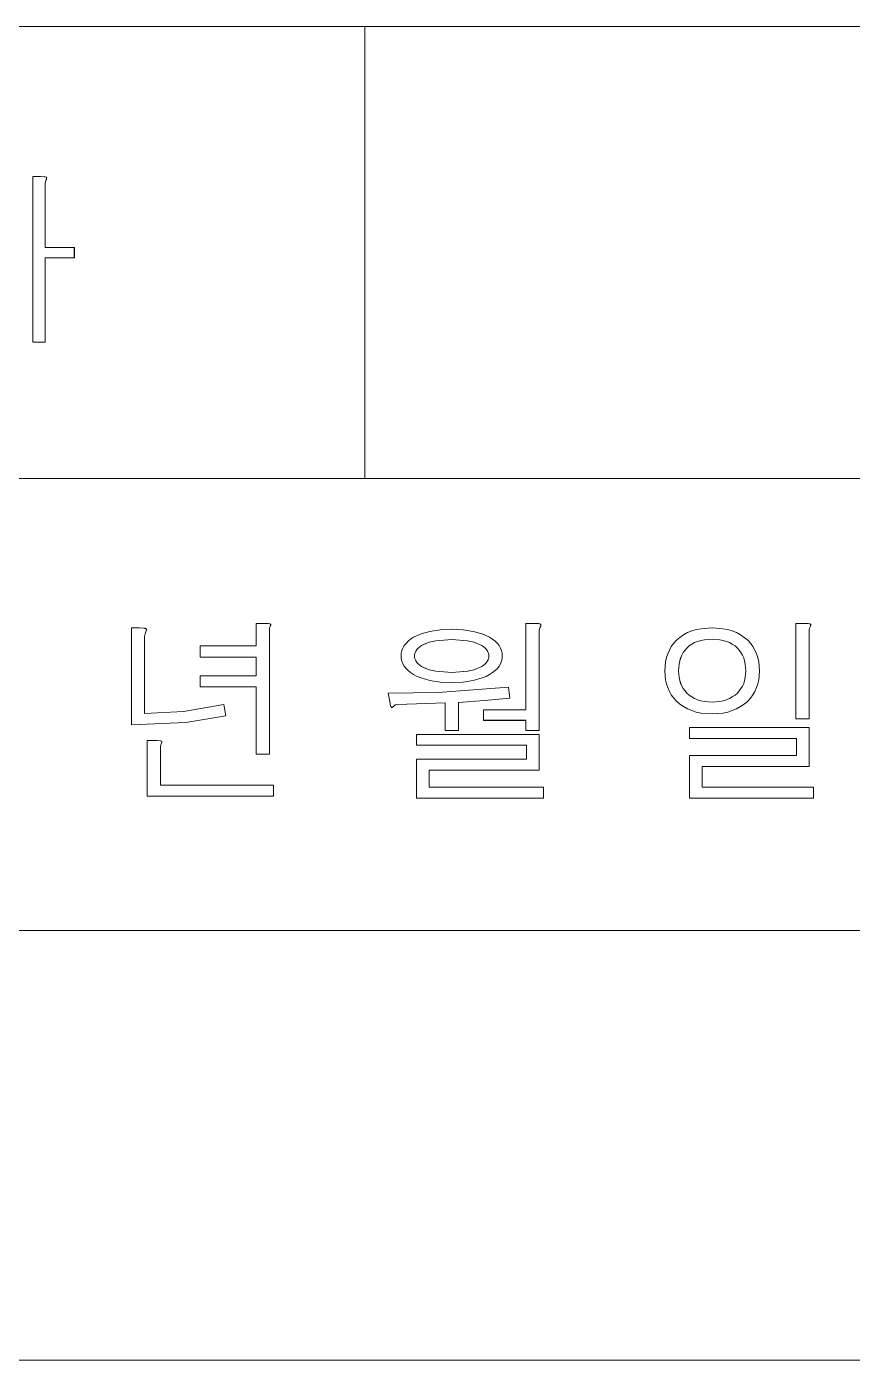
# Model space of a CAD drawing. Header units: inches. Extents: x -832 to -622, y 154 to 451.
# Drawn here: x -745.86 to -730.67, y 397.61 to 422.14 of the extents above; entities that cross this region are included whole.
import ezdxf

# ---------------------------------------------------------------- set-up
doc = ezdxf.new("R2010")
doc.units = ezdxf.units.IN
doc.header["$LTSCALE"] = 0.03937
doc.header["$MEASUREMENT"] = 0
doc.layers.add('______ 1', color=7, linetype='Continuous')

# ---------------------------------------------------------------- blocks, each defined once
blk = doc.blocks.new('BLOCK 162')
at = {"layer": '______ 1', "color": 18, "lineweight": 9}
blk.add_lwpolyline([(92.489, -36.931), (92.489, -28.618)], dxfattribs=at)
blk = doc.blocks.new('BLOCK 147')
at = {"layer": '______ 1', "color": 18, "lineweight": 9}
blk.add_open_spline([(88.754, -41.762), (88.754, -41.776), (88.751, -41.788), (88.751, -41.788), (88.742, -41.803), (88.733, -41.829), (88.733, -41.829), (88.733, -41.829), (88.728, -41.858), (88.728, -41.858), (88.728, -41.858), (88.728, -42.572), (88.728, -42.572), (88.728, -42.572), (90.804, -42.572), (90.804, -42.572), (90.804, -42.572), (90.804, -42.773), (90.804, -42.773), (90.804, -42.773), (88.486, -42.773), (88.486, -42.773), (88.486, -42.773), (88.486, -41.747), (88.486, -41.747), (88.486, -41.747), (88.666, -41.747), (88.666, -41.747), (88.666, -41.747), (88.725, -41.753), (88.725, -41.753), (88.733, -41.753), (88.742, -41.756), (88.742, -41.756)], degree=3, knots=[0, 0, 0, 0, 1, 1, 1, 2, 2, 2, 3, 3, 3, 4, 4, 4, 5, 5, 5, 6, 6, 6, 7, 7, 7, 8, 8, 8, 9, 9, 9, 10, 10, 10, 11, 11, 11, 11], dxfattribs=at)
blk = doc.blocks.new('BLOCK 148')
at = {"layer": '______ 1', "color": 18, "lineweight": 9}
blk.add_lwpolyline([(95.693, -41.636), (95.693, -42.295), (93.67, -42.295), (93.67, -42.61), (95.769, -42.61), (95.769, -42.811), (93.439, -42.811), (93.439, -42.094), (95.46, -42.094), (95.46, -41.837), (93.439, -41.837), (93.439, -41.636), (95.693, -41.636)], dxfattribs=at)
blk = doc.blocks.new('BLOCK 149')
at = {"layer": '______ 1', "color": 18, "lineweight": 9}
blk.add_lwpolyline([(100.658, -41.508), (100.658, -42.228), (98.687, -42.228), (98.687, -42.61), (100.735, -42.61), (100.735, -42.811), (98.457, -42.811), (98.457, -42.027), (100.425, -42.027), (100.425, -41.709), (98.457, -41.709), (98.457, -41.508), (100.658, -41.508)], dxfattribs=at)
blk = doc.blocks.new('BLOCK 150')
at = {"layer": '______ 1', "color": 18, "lineweight": 9}
blk.add_open_spline([(86.631, -31.391), (86.634, -31.406), (86.634, -31.408), (86.634, -31.408), (86.631, -31.423), (86.623, -31.441), (86.623, -31.441), (86.623, -31.441), (86.611, -31.47), (86.611, -31.47), (86.611, -31.47), (86.605, -31.505), (86.605, -31.505), (86.605, -31.505), (86.605, -32.68), (86.605, -32.68), (86.605, -32.68), (87.144, -32.68), (87.144, -32.68), (87.144, -32.68), (87.144, -32.872), (87.144, -32.872), (87.144, -32.872), (86.605, -32.872), (86.605, -32.872), (86.605, -32.872), (86.605, -34.42), (86.605, -34.42), (86.605, -34.42), (86.378, -34.42), (86.378, -34.42), (86.378, -34.42), (86.378, -31.376), (86.378, -31.376), (86.378, -31.376), (86.52, -31.376), (86.52, -31.376), (86.52, -31.376), (86.594, -31.379), (86.594, -31.379), (86.605, -31.382), (86.617, -31.385), (86.617, -31.385)], degree=3, knots=[0, 0, 0, 0, 1, 1, 1, 2, 2, 2, 3, 3, 3, 4, 4, 4, 5, 5, 5, 6, 6, 6, 7, 7, 7, 8, 8, 8, 9, 9, 9, 10, 10, 10, 11, 11, 11, 12, 12, 12, 13, 13, 13, 14, 14, 14, 14], dxfattribs=at)
blk = doc.blocks.new('BLOCK 151')
at = {"layer": '______ 1', "color": 18, "lineweight": 9}
blk.add_open_spline([(88.462, -39.694), (88.468, -39.706), (88.468, -39.712), (88.468, -39.712), (88.468, -39.721), (88.465, -39.729), (88.465, -39.729), (88.465, -39.729), (88.46, -39.747), (88.46, -39.747), (88.46, -39.747), (88.445, -39.788), (88.445, -39.788), (88.445, -39.788), (88.436, -39.835), (88.436, -39.835), (88.436, -39.835), (88.436, -41.255), (88.436, -41.255), (88.436, -41.255), (89.151, -41.217), (89.151, -41.217), (89.151, -41.217), (89.893, -41.086), (89.893, -41.086), (89.893, -41.086), (89.929, -41.298), (89.929, -41.298), (89.929, -41.298), (89.197, -41.415), (89.197, -41.415), (89.197, -41.415), (88.192, -41.458), (88.192, -41.458), (88.192, -41.458), (88.192, -39.674), (88.192, -39.674), (88.192, -39.674), (88.349, -39.674), (88.349, -39.674), (88.349, -39.674), (88.424, -39.68), (88.424, -39.68), (88.439, -39.683), (88.447, -39.686), (88.447, -39.686)], degree=3, knots=[0, 0, 0, 0, 1, 1, 1, 2, 2, 2, 3, 3, 3, 4, 4, 4, 5, 5, 5, 6, 6, 6, 7, 7, 7, 8, 8, 8, 9, 9, 9, 10, 10, 10, 11, 11, 11, 12, 12, 12, 13, 13, 13, 14, 14, 14, 15, 15, 15, 15], dxfattribs=at)
blk = doc.blocks.new('BLOCK 152')
at = {"layer": '______ 1', "color": 18, "lineweight": 9}
blk.add_open_spline([(90.486, -40.009), (90.486, -40.009), (90.486, -39.598), (90.486, -39.598), (90.486, -39.598), (90.681, -39.598), (90.681, -39.598), (90.681, -39.598), (90.71, -39.598), (90.71, -39.598), (90.71, -39.598), (90.733, -39.601), (90.733, -39.601), (90.739, -39.604), (90.748, -39.607), (90.748, -39.607), (90.76, -39.619), (90.76, -39.622), (90.76, -39.622), (90.757, -39.625), (90.754, -39.636), (90.754, -39.636), (90.746, -39.651), (90.733, -39.677), (90.733, -39.677), (90.733, -39.677), (90.731, -39.706), (90.731, -39.706), (90.731, -39.706), (90.731, -41.998), (90.731, -41.998), (90.731, -41.998), (90.486, -41.998), (90.486, -41.998), (90.486, -41.998), (90.486, -40.762), (90.486, -40.762), (90.486, -40.762), (89.457, -40.762), (89.457, -40.762), (89.457, -40.762), (89.457, -40.558), (89.457, -40.558), (89.457, -40.558), (90.486, -40.558), (90.486, -40.558), (90.486, -40.558), (90.486, -40.214), (90.486, -40.214), (90.486, -40.214), (89.457, -40.214), (89.457, -40.214), (89.457, -40.214), (89.457, -40.009), (89.457, -40.009), (89.457, -40.009), (90.486, -40.009), (90.486, -40.009)], degree=3, knots=[0, 0, 0, 0, 1, 1, 1, 2, 2, 2, 3, 3, 3, 4, 4, 4, 5, 5, 5, 6, 6, 6, 7, 7, 7, 8, 8, 8, 9, 9, 9, 10, 10, 10, 11, 11, 11, 12, 12, 12, 13, 13, 13, 14, 14, 14, 15, 15, 15, 16, 16, 16, 17, 17, 17, 18, 18, 18, 19, 19, 19, 19], dxfattribs=at)
blk = doc.blocks.new('BLOCK 153')
at = {"layer": '______ 1', "color": 18, "lineweight": 9}
blk.add_open_spline([(95.154, -40.969), (95.154, -40.969), (94.678, -41.013), (94.678, -41.013), (94.678, -41.013), (94.206, -41.047), (94.206, -41.047), (94.206, -41.047), (94.206, -41.564), (94.206, -41.564), (94.206, -41.564), (93.964, -41.564), (93.964, -41.564), (93.964, -41.564), (93.964, -41.056), (93.964, -41.056), (93.964, -41.056), (93.078, -41.086), (93.078, -41.086), (93.078, -41.086), (93.045, -41.094), (93.045, -41.094), (93.045, -41.094), (93.019, -41.117), (93.019, -41.117), (93.008, -41.129), (92.996, -41.138), (92.996, -41.138), (92.982, -41.144), (92.978, -41.144), (92.978, -41.144), (92.97, -41.135), (92.967, -41.126), (92.967, -41.126), (92.963, -41.117), (92.955, -41.094), (92.955, -41.094), (92.955, -41.094), (92.95, -41.059), (92.95, -41.059), (92.95, -41.059), (92.918, -40.881), (92.918, -40.881), (92.918, -40.881), (93.836, -40.867), (93.836, -40.867), (93.836, -40.867), (95.127, -40.77), (95.127, -40.77), (95.127, -40.77), (95.154, -40.969), (95.154, -40.969)], degree=3, knots=[0, 0, 0, 0, 1, 1, 1, 2, 2, 2, 3, 3, 3, 4, 4, 4, 5, 5, 5, 6, 6, 6, 7, 7, 7, 8, 8, 8, 9, 9, 9, 10, 10, 10, 11, 11, 11, 12, 12, 12, 13, 13, 13, 14, 14, 14, 15, 15, 15, 16, 16, 16, 17, 17, 17, 17], dxfattribs=at)
blk = doc.blocks.new('BLOCK 154')
at = {"layer": '______ 1', "color": 18, "lineweight": 9}
blk.add_lwpolyline([(94.78, -39.849), (94.836, -39.884), (94.882, -39.922), (94.923, -39.963), (94.955, -40.004), (94.982, -40.048), (94.999, -40.094), (95.011, -40.144), (95.014, -40.196), (95.011, -40.246), (94.999, -40.292), (94.982, -40.339), (94.955, -40.383), (94.923, -40.424), (94.882, -40.461), (94.836, -40.499), (94.78, -40.534), (94.716, -40.569), (94.643, -40.598), (94.48, -40.645), (94.294, -40.674), (94.084, -40.683), (93.874, -40.674), (93.684, -40.645), (93.521, -40.598), (93.448, -40.569), (93.381, -40.534), (93.329, -40.499), (93.282, -40.461), (93.244, -40.424), (93.212, -40.383), (93.186, -40.339), (93.168, -40.292), (93.157, -40.246), (93.153, -40.196), (93.157, -40.144), (93.168, -40.094), (93.186, -40.048), (93.212, -40.004), (93.244, -39.963), (93.282, -39.922), (93.329, -39.884), (93.381, -39.849), (93.521, -39.785), (93.684, -39.741), (93.874, -39.715), (94.084, -39.703), (94.294, -39.715), (94.48, -39.741), (94.643, -39.785), (94.78, -39.849)], dxfattribs=at)
blk = doc.blocks.new('BLOCK 155')
at = {"layer": '______ 1', "color": 18, "lineweight": 9}
blk.add_open_spline([(93.57, -39.98), (93.57, -39.98), (93.53, -40.001), (93.53, -40.001), (93.53, -40.001), (93.495, -40.024), (93.495, -40.024), (93.495, -40.024), (93.466, -40.048), (93.466, -40.048), (93.466, -40.048), (93.443, -40.074), (93.443, -40.074), (93.443, -40.074), (93.421, -40.103), (93.421, -40.103), (93.421, -40.103), (93.41, -40.132), (93.41, -40.132), (93.41, -40.132), (93.401, -40.164), (93.401, -40.164), (93.401, -40.164), (93.398, -40.196), (93.398, -40.196), (93.398, -40.196), (93.401, -40.228), (93.401, -40.228), (93.401, -40.228), (93.404, -40.243), (93.404, -40.243), (93.404, -40.243), (93.41, -40.257), (93.41, -40.257), (93.41, -40.257), (93.421, -40.286), (93.421, -40.286), (93.421, -40.286), (93.443, -40.316), (93.443, -40.316), (93.443, -40.316), (93.466, -40.339), (93.466, -40.339), (93.466, -40.339), (93.495, -40.365), (93.495, -40.365), (93.495, -40.365), (93.53, -40.385), (93.53, -40.385), (93.53, -40.385), (93.57, -40.409), (93.57, -40.409), (93.57, -40.409), (93.67, -40.447), (93.67, -40.447), (93.67, -40.447), (93.789, -40.473), (93.789, -40.473), (93.789, -40.473), (94.084, -40.496), (94.084, -40.496), (94.084, -40.496), (94.375, -40.473), (94.375, -40.473), (94.375, -40.473), (94.494, -40.447), (94.494, -40.447), (94.494, -40.447), (94.594, -40.409), (94.594, -40.409), (94.594, -40.409), (94.635, -40.385), (94.635, -40.385), (94.635, -40.385), (94.67, -40.365), (94.67, -40.365), (94.67, -40.365), (94.702, -40.339), (94.702, -40.339), (94.702, -40.339), (94.725, -40.316), (94.725, -40.316), (94.725, -40.316), (94.745, -40.286), (94.745, -40.286), (94.751, -40.272), (94.757, -40.257), (94.757, -40.257), (94.757, -40.257), (94.763, -40.243), (94.763, -40.243), (94.763, -40.243), (94.766, -40.228), (94.766, -40.228), (94.766, -40.228), (94.769, -40.196), (94.769, -40.196), (94.769, -40.196), (94.766, -40.164), (94.766, -40.164), (94.766, -40.164), (94.763, -40.147), (94.763, -40.147), (94.763, -40.147), (94.757, -40.132), (94.757, -40.132), (94.757, -40.132), (94.745, -40.103), (94.745, -40.103), (94.745, -40.103), (94.725, -40.074), (94.725, -40.074), (94.725, -40.074), (94.702, -40.048), (94.702, -40.048), (94.702, -40.048), (94.67, -40.024), (94.67, -40.024), (94.67, -40.024), (94.635, -40.001), (94.635, -40.001), (94.635, -40.001), (94.594, -39.98), (94.594, -39.98), (94.594, -39.98), (94.494, -39.942), (94.494, -39.942), (94.494, -39.942), (94.375, -39.913), (94.375, -39.913), (94.375, -39.913), (94.084, -39.893), (94.084, -39.893), (94.084, -39.893), (93.789, -39.913), (93.789, -39.913), (93.789, -39.913), (93.67, -39.942), (93.67, -39.942), (93.67, -39.942), (93.57, -39.98), (93.57, -39.98)], degree=3, knots=[0, 0, 0, 0, 1, 1, 1, 2, 2, 2, 3, 3, 3, 4, 4, 4, 5, 5, 5, 6, 6, 6, 7, 7, 7, 8, 8, 8, 9, 9, 9, 10, 10, 10, 11, 11, 11, 12, 12, 12, 13, 13, 13, 14, 14, 14, 15, 15, 15, 16, 16, 16, 17, 17, 17, 18, 18, 18, 19, 19, 19, 20, 20, 20, 21, 21, 21, 22, 22, 22, 23, 23, 23, 24, 24, 24, 25, 25, 25, 26, 26, 26, 27, 27, 27, 28, 28, 28, 29, 29, 29, 30, 30, 30, 31, 31, 31, 32, 32, 32, 33, 33, 33, 34, 34, 34, 35, 35, 35, 36, 36, 36, 37, 37, 37, 38, 38, 38, 39, 39, 39, 40, 40, 40, 41, 41, 41, 42, 42, 42, 43, 43, 43, 44, 44, 44, 45, 45, 45, 46, 46, 46, 47, 47, 47, 47], dxfattribs=at)
blk = doc.blocks.new('BLOCK 156')
at = {"layer": '______ 1', "color": 18, "lineweight": 9}
blk.add_open_spline([(95.448, -41.187), (95.448, -41.187), (95.448, -39.598), (95.448, -39.598), (95.448, -39.598), (95.649, -39.598), (95.649, -39.598), (95.649, -39.598), (95.679, -39.598), (95.679, -39.598), (95.679, -39.598), (95.702, -39.601), (95.702, -39.601), (95.716, -39.607), (95.716, -39.61), (95.716, -39.61), (95.725, -39.622), (95.725, -39.627), (95.725, -39.627), (95.722, -39.633), (95.72, -39.645), (95.72, -39.645), (95.72, -39.645), (95.711, -39.663), (95.711, -39.663), (95.711, -39.663), (95.696, -39.692), (95.696, -39.692), (95.696, -39.692), (95.693, -39.724), (95.693, -39.724), (95.693, -39.724), (95.693, -41.564), (95.693, -41.564), (95.693, -41.564), (95.448, -41.564), (95.448, -41.564), (95.448, -41.564), (95.448, -41.377), (95.448, -41.377), (95.448, -41.377), (94.666, -41.377), (94.666, -41.377), (94.666, -41.377), (94.666, -41.187), (94.666, -41.187), (94.666, -41.187), (95.448, -41.187), (95.448, -41.187)], degree=3, knots=[0, 0, 0, 0, 1, 1, 1, 2, 2, 2, 3, 3, 3, 4, 4, 4, 5, 5, 5, 6, 6, 6, 7, 7, 7, 8, 8, 8, 9, 9, 9, 10, 10, 10, 11, 11, 11, 12, 12, 12, 13, 13, 13, 14, 14, 14, 15, 15, 15, 16, 16, 16, 16], dxfattribs=at)
blk = doc.blocks.new('BLOCK 157')
at = {"layer": '______ 1', "color": 18, "lineweight": 9}
blk.add_lwpolyline([(99.527, -39.904), (99.577, -39.96), (99.62, -40.021), (99.658, -40.085), (99.69, -40.152), (99.713, -40.225), (99.731, -40.301), (99.746, -40.467), (99.731, -40.63), (99.713, -40.706), (99.69, -40.776), (99.658, -40.846), (99.62, -40.91), (99.577, -40.969), (99.527, -41.024), (99.463, -41.079), (99.396, -41.126), (99.323, -41.167), (99.244, -41.199), (99.16, -41.225), (99.07, -41.243), (98.871, -41.257), (98.673, -41.243), (98.582, -41.225), (98.498, -41.199), (98.419, -41.167), (98.346, -41.126), (98.279, -41.079), (98.218, -41.024), (98.166, -40.969), (98.122, -40.91), (98.087, -40.846), (98.058, -40.776), (98.034, -40.706), (98.017, -40.63), (98.002, -40.467), (98.017, -40.301), (98.034, -40.225), (98.058, -40.152), (98.087, -40.085), (98.122, -40.021), (98.166, -39.96), (98.218, -39.904), (98.279, -39.852), (98.346, -39.805), (98.419, -39.764), (98.498, -39.733), (98.582, -39.709), (98.673, -39.692), (98.871, -39.677), (99.07, -39.692), (99.16, -39.709), (99.244, -39.733), (99.323, -39.764), (99.396, -39.805), (99.463, -39.852), (99.527, -39.904)], dxfattribs=at)
blk = doc.blocks.new('BLOCK 158')
at = {"layer": '______ 1', "color": 18, "lineweight": 9}
blk.add_lwpolyline([(98.41, -40.048), (98.375, -40.088), (98.343, -40.132), (98.317, -40.181), (98.296, -40.231), (98.279, -40.283), (98.268, -40.342), (98.256, -40.467), (98.268, -40.59), (98.279, -40.645), (98.296, -40.698), (98.317, -40.747), (98.343, -40.794), (98.375, -40.837), (98.41, -40.878), (98.454, -40.916), (98.501, -40.948), (98.55, -40.978), (98.606, -41.001), (98.667, -41.018), (98.731, -41.03), (98.871, -41.041), (99.014, -41.03), (99.078, -41.018), (99.137, -41.001), (99.195, -40.978), (99.244, -40.948), (99.294, -40.916), (99.337, -40.878), (99.372, -40.837), (99.404, -40.794), (99.434, -40.747), (99.454, -40.698), (99.471, -40.645), (99.483, -40.587), (99.493, -40.467), (99.483, -40.342), (99.471, -40.283), (99.454, -40.231), (99.434, -40.181), (99.404, -40.132), (99.372, -40.088), (99.337, -40.048), (99.294, -40.009), (99.244, -39.978), (99.195, -39.948), (99.137, -39.925), (99.078, -39.907), (99.014, -39.896), (98.871, -39.884), (98.731, -39.896), (98.667, -39.907), (98.606, -39.925), (98.55, -39.948), (98.501, -39.978), (98.454, -40.009), (98.41, -40.048)], dxfattribs=at)
blk = doc.blocks.new('BLOCK 160')
at = {"layer": '______ 1', "color": 18, "lineweight": 9}
blk.add_open_spline([(100.609, -39.598), (100.609, -39.598), (100.641, -39.598), (100.641, -39.598), (100.641, -39.598), (100.664, -39.601), (100.664, -39.601), (100.673, -39.604), (100.679, -39.607), (100.679, -39.607), (100.691, -39.619), (100.691, -39.625), (100.691, -39.625), (100.691, -39.63), (100.684, -39.642), (100.684, -39.642), (100.684, -39.642), (100.679, -39.66), (100.679, -39.66), (100.679, -39.66), (100.664, -39.68), (100.664, -39.68), (100.664, -39.68), (100.658, -39.709), (100.658, -39.709), (100.658, -39.709), (100.658, -41.348), (100.658, -41.348), (100.658, -41.348), (100.413, -41.348), (100.413, -41.348), (100.413, -41.348), (100.413, -39.598), (100.413, -39.598), (100.413, -39.598), (100.609, -39.598), (100.609, -39.598)], degree=3, knots=[0, 0, 0, 0, 1, 1, 1, 2, 2, 2, 3, 3, 3, 4, 4, 4, 5, 5, 5, 6, 6, 6, 7, 7, 7, 8, 8, 8, 9, 9, 9, 10, 10, 10, 11, 11, 11, 12, 12, 12, 12], dxfattribs=at)
blk = doc.blocks.new('BLOCK 2')
at = {"layer": '______ 1', "lineweight": 0}
for points in [[(88.462, -39.694), (88.465, -39.694), (88.465, -39.697), (88.468, -39.697), (88.468, -39.701), (88.468, -39.703), (88.468, -39.706), (88.468, -39.712), (88.468, -39.721), (88.465, -39.729), (88.46, -39.747), (88.445, -39.788), (88.436, -39.835), (88.436, -41.255), (89.151, -41.217), (89.893, -41.086), (89.929, -41.298), (89.197, -41.415), (88.192, -41.458), (88.192, -39.674), (88.349, -39.674), (88.424, -39.68), (88.439, -39.683), (88.447, -39.686), (88.457, -39.689), (88.46, -39.692), (88.462, -39.694)], [(90.486, -40.009), (90.486, -39.598), (90.681, -39.598), (90.71, -39.598), (90.733, -39.601), (90.739, -39.604), (90.748, -39.607), (90.751, -39.607), (90.754, -39.61), (90.757, -39.613), (90.757, -39.616), (90.76, -39.616), (90.76, -39.619), (90.76, -39.622), (90.757, -39.625), (90.754, -39.636), (90.746, -39.651), (90.733, -39.677), (90.731, -39.706), (90.731, -41.998), (90.486, -41.998), (90.486, -40.762), (89.457, -40.762), (89.457, -40.558), (90.486, -40.558), (90.486, -40.214), (89.457, -40.214), (89.457, -40.009), (90.486, -40.009)], [(94.78, -39.849), (94.836, -39.884), (94.882, -39.922), (94.923, -39.963), (94.955, -40.004), (94.982, -40.048), (94.999, -40.094), (95.011, -40.144), (95.014, -40.196), (95.011, -40.246), (94.999, -40.292), (94.982, -40.339), (94.955, -40.383), (94.923, -40.424), (94.882, -40.461), (94.836, -40.499), (94.78, -40.534), (94.716, -40.569), (94.643, -40.598), (94.48, -40.645), (94.294, -40.674), (94.084, -40.683), (93.874, -40.674), (93.684, -40.645), (93.521, -40.598), (93.448, -40.569), (93.381, -40.534), (93.329, -40.499), (93.282, -40.461), (93.244, -40.424), (93.212, -40.383), (93.186, -40.339), (93.168, -40.292), (93.157, -40.246), (93.153, -40.196), (93.157, -40.144), (93.168, -40.094), (93.186, -40.048), (93.212, -40.004), (93.244, -39.963), (93.282, -39.922), (93.329, -39.884), (93.381, -39.849), (93.521, -39.785), (93.684, -39.741), (93.874, -39.715), (94.084, -39.703), (94.294, -39.715), (94.48, -39.741), (94.643, -39.785), (94.78, -39.849)], [(99.527, -39.904), (99.577, -39.96), (99.62, -40.021), (99.658, -40.085), (99.69, -40.152), (99.713, -40.225), (99.731, -40.301), (99.746, -40.467), (99.731, -40.63), (99.713, -40.706), (99.69, -40.776), (99.658, -40.846), (99.62, -40.91), (99.577, -40.969), (99.527, -41.024), (99.463, -41.079), (99.396, -41.126), (99.323, -41.167), (99.244, -41.199), (99.16, -41.225), (99.07, -41.243), (98.871, -41.257), (98.673, -41.243), (98.582, -41.225), (98.498, -41.199), (98.419, -41.167), (98.346, -41.126), (98.279, -41.079), (98.218, -41.024), (98.166, -40.969), (98.122, -40.91), (98.087, -40.846), (98.058, -40.776), (98.032, -40.706), (98.017, -40.63), (98.002, -40.467), (98.017, -40.301), (98.032, -40.225), (98.058, -40.152), (98.087, -40.085), (98.122, -40.021), (98.166, -39.96), (98.218, -39.904), (98.279, -39.852), (98.346, -39.805), (98.419, -39.764), (98.498, -39.733), (98.582, -39.709), (98.673, -39.692), (98.871, -39.677), (99.07, -39.692), (99.16, -39.709), (99.244, -39.733), (99.323, -39.764), (99.396, -39.805), (99.463, -39.852), (99.527, -39.904)], [(100.609, -39.598), (100.641, -39.598), (100.664, -39.601), (100.673, -39.604), (100.679, -39.607), (100.681, -39.607), (100.684, -39.61), (100.688, -39.61), (100.688, -39.613), (100.691, -39.613), (100.691, -39.616), (100.691, -39.619), (100.691, -39.625), (100.691, -39.63), (100.684, -39.642), (100.679, -39.66), (100.664, -39.68), (100.658, -39.709), (100.658, -41.348), (100.413, -41.348), (100.413, -39.598), (100.609, -39.598)], [(93.568, -39.98), (93.53, -40.001), (93.495, -40.024), (93.466, -40.048), (93.443, -40.074), (93.421, -40.103), (93.41, -40.132), (93.401, -40.164), (93.398, -40.196), (93.401, -40.228), (93.404, -40.243), (93.41, -40.257), (93.421, -40.286), (93.443, -40.316), (93.466, -40.339), (93.495, -40.365), (93.53, -40.385), (93.568, -40.409), (93.67, -40.447), (93.789, -40.473), (94.084, -40.496), (94.378, -40.473), (94.494, -40.447), (94.594, -40.409), (94.635, -40.385), (94.67, -40.365), (94.702, -40.339), (94.725, -40.316), (94.745, -40.286), (94.751, -40.272), (94.757, -40.257), (94.763, -40.243), (94.766, -40.228), (94.769, -40.196), (94.766, -40.164), (94.763, -40.147), (94.757, -40.132), (94.745, -40.103), (94.725, -40.074), (94.702, -40.048), (94.67, -40.024), (94.635, -40.001), (94.594, -39.98), (94.494, -39.942), (94.375, -39.913), (94.084, -39.893), (93.789, -39.913), (93.67, -39.942), (93.568, -39.98)], [(98.41, -40.048), (98.375, -40.088), (98.343, -40.132), (98.317, -40.181), (98.294, -40.231), (98.279, -40.283), (98.268, -40.342), (98.256, -40.467), (98.268, -40.59), (98.279, -40.645), (98.294, -40.698), (98.317, -40.747), (98.343, -40.794), (98.375, -40.837), (98.41, -40.878), (98.454, -40.916), (98.501, -40.948), (98.55, -40.978), (98.606, -41.001), (98.667, -41.018), (98.731, -41.033), (98.871, -41.041), (99.014, -41.033), (99.078, -41.018), (99.137, -41.001), (99.195, -40.978), (99.244, -40.948), (99.294, -40.916), (99.337, -40.878), (99.372, -40.837), (99.404, -40.794), (99.431, -40.747), (99.454, -40.698), (99.471, -40.645), (99.483, -40.587), (99.495, -40.467), (99.483, -40.342), (99.471, -40.283), (99.454, -40.231), (99.431, -40.181), (99.404, -40.132), (99.372, -40.088), (99.337, -40.048), (99.294, -40.009), (99.244, -39.978), (99.195, -39.948), (99.137, -39.925), (99.078, -39.907), (99.014, -39.896), (98.871, -39.884), (98.731, -39.896), (98.667, -39.907), (98.606, -39.925), (98.55, -39.948), (98.501, -39.978), (98.454, -40.009), (98.41, -40.048)], [(95.693, -41.636), (95.693, -42.295), (93.67, -42.295), (93.67, -42.61), (95.769, -42.61), (95.769, -42.811), (93.439, -42.811), (93.439, -42.094), (95.46, -42.094), (95.46, -41.837), (93.439, -41.837), (93.439, -41.636), (95.693, -41.636)], [(100.658, -41.508), (100.658, -42.228), (98.687, -42.228), (98.687, -42.61), (100.735, -42.61), (100.735, -42.811), (98.457, -42.811), (98.457, -42.027), (100.425, -42.027), (100.425, -41.709), (98.457, -41.709), (98.457, -41.508), (100.658, -41.508)]]:
    blk.add_lwpolyline(points, dxfattribs=at)
for points, knots in [([(86.629, -31.391), (86.629, -31.391), (86.631, -31.394), (86.631, -31.394), (86.631, -31.394), (86.634, -31.394), (86.634, -31.394), (86.634, -31.394), (86.634, -31.397), (86.634, -31.397), (86.634, -31.397), (86.634, -31.4), (86.634, -31.4), (86.634, -31.4), (86.634, -31.4), (86.634, -31.4), (86.634, -31.4), (86.634, -31.403), (86.634, -31.403), (86.634, -31.403), (86.634, -31.406), (86.634, -31.406), (86.634, -31.406), (86.634, -31.408), (86.634, -31.408), (86.634, -31.408), (86.634, -31.414), (86.634, -31.414), (86.634, -31.414), (86.631, -31.423), (86.631, -31.423), (86.631, -31.423), (86.623, -31.441), (86.623, -31.441), (86.623, -31.441), (86.611, -31.47), (86.611, -31.47), (86.611, -31.47), (86.605, -31.505), (86.605, -31.505), (86.605, -31.505), (86.605, -32.68), (86.605, -32.68), (86.605, -32.68), (87.142, -32.68), (87.142, -32.68), (87.142, -32.68), (87.142, -32.872), (87.142, -32.872), (87.142, -32.872), (86.605, -32.872), (86.605, -32.872), (86.605, -32.872), (86.605, -34.42), (86.605, -34.42), (86.605, -34.42), (86.378, -34.42), (86.378, -34.42), (86.378, -34.42), (86.378, -31.376), (86.378, -31.376), (86.378, -31.376), (86.52, -31.376), (86.52, -31.376), (86.52, -31.376), (86.594, -31.379), (86.594, -31.379), (86.594, -31.379), (86.608, -31.382), (86.608, -31.382), (86.608, -31.382), (86.617, -31.385), (86.617, -31.385), (86.617, -31.385), (86.625, -31.388), (86.625, -31.388), (86.625, -31.388), (86.629, -31.391), (86.629, -31.391), (86.629, -31.391), (86.629, -31.391), (86.629, -31.391), (86.629, -31.391), (86.629, -31.391), (86.629, -31.391)], [0, 0, 0, 0, 1, 1, 1, 2, 2, 2, 3, 3, 3, 4, 4, 4, 5, 5, 5, 6, 6, 6, 7, 7, 7, 8, 8, 8, 9, 9, 9, 10, 10, 10, 11, 11, 11, 12, 12, 12, 13, 13, 13, 14, 14, 14, 15, 15, 15, 16, 16, 16, 17, 17, 17, 18, 18, 18, 19, 19, 19, 20, 20, 20, 21, 21, 21, 22, 22, 22, 23, 23, 23, 24, 24, 24, 25, 25, 25, 26, 26, 26, 27, 27, 27, 28, 28, 28, 28]), ([(95.448, -41.187), (95.448, -41.187), (95.448, -39.598), (95.448, -39.598), (95.448, -39.598), (95.649, -39.598), (95.649, -39.598), (95.649, -39.598), (95.679, -39.598), (95.679, -39.598), (95.679, -39.598), (95.702, -39.601), (95.702, -39.601), (95.702, -39.601), (95.707, -39.604), (95.707, -39.604), (95.707, -39.604), (95.711, -39.607), (95.711, -39.607), (95.711, -39.607), (95.714, -39.607), (95.714, -39.607), (95.714, -39.607), (95.716, -39.61), (95.716, -39.61), (95.716, -39.61), (95.72, -39.613), (95.72, -39.613), (95.72, -39.613), (95.722, -39.613), (95.722, -39.613), (95.722, -39.613), (95.722, -39.616), (95.722, -39.616), (95.722, -39.616), (95.722, -39.616), (95.722, -39.616), (95.722, -39.616), (95.722, -39.616), (95.722, -39.616), (95.722, -39.616), (95.725, -39.619), (95.725, -39.619), (95.725, -39.619), (95.725, -39.622), (95.725, -39.622), (95.725, -39.622), (95.725, -39.622), (95.725, -39.622), (95.725, -39.622), (95.725, -39.627), (95.725, -39.627), (95.725, -39.627), (95.722, -39.633), (95.722, -39.633), (95.722, -39.633), (95.72, -39.645), (95.72, -39.645), (95.72, -39.645), (95.711, -39.663), (95.711, -39.663), (95.711, -39.663), (95.696, -39.692), (95.696, -39.692), (95.696, -39.692), (95.693, -39.724), (95.693, -39.724), (95.693, -39.724), (95.693, -41.564), (95.693, -41.564), (95.693, -41.564), (95.448, -41.564), (95.448, -41.564), (95.448, -41.564), (95.448, -41.38), (95.448, -41.38), (95.448, -41.38), (94.666, -41.38), (94.666, -41.38), (94.666, -41.38), (94.666, -41.187), (94.666, -41.187), (94.666, -41.187), (95.448, -41.187), (95.448, -41.187), (95.448, -41.187), (95.448, -41.187), (95.448, -41.187)], [0, 0, 0, 0, 1, 1, 1, 2, 2, 2, 3, 3, 3, 4, 4, 4, 5, 5, 5, 6, 6, 6, 7, 7, 7, 8, 8, 8, 9, 9, 9, 10, 10, 10, 11, 11, 11, 12, 12, 12, 13, 13, 13, 14, 14, 14, 15, 15, 15, 16, 16, 16, 17, 17, 17, 18, 18, 18, 19, 19, 19, 20, 20, 20, 21, 21, 21, 22, 22, 22, 23, 23, 23, 24, 24, 24, 25, 25, 25, 26, 26, 26, 27, 27, 27, 28, 28, 28, 29, 29, 29, 29]), ([(95.154, -40.969), (95.154, -40.969), (94.678, -41.013), (94.678, -41.013), (94.678, -41.013), (94.206, -41.047), (94.206, -41.047), (94.206, -41.047), (94.206, -41.564), (94.206, -41.564), (94.206, -41.564), (93.964, -41.564), (93.964, -41.564), (93.964, -41.564), (93.964, -41.056), (93.964, -41.056), (93.964, -41.056), (93.078, -41.086), (93.078, -41.086), (93.078, -41.086), (93.045, -41.094), (93.045, -41.094), (93.045, -41.094), (93.019, -41.117), (93.019, -41.117), (93.019, -41.117), (93.008, -41.129), (93.008, -41.129), (93.008, -41.129), (92.996, -41.138), (92.996, -41.138), (92.996, -41.138), (92.99, -41.14), (92.99, -41.14), (92.99, -41.14), (92.987, -41.144), (92.987, -41.144), (92.987, -41.144), (92.985, -41.144), (92.985, -41.144), (92.985, -41.144), (92.982, -41.144), (92.982, -41.144), (92.982, -41.144), (92.982, -41.144), (92.982, -41.144), (92.982, -41.144), (92.982, -41.144), (92.982, -41.144), (92.982, -41.144), (92.978, -41.144), (92.978, -41.144), (92.978, -41.144), (92.978, -41.14), (92.978, -41.14), (92.978, -41.14), (92.978, -41.14), (92.978, -41.14), (92.978, -41.14), (92.976, -41.14), (92.976, -41.14), (92.976, -41.14), (92.973, -41.138), (92.973, -41.138), (92.973, -41.138), (92.97, -41.135), (92.97, -41.135), (92.97, -41.135), (92.967, -41.126), (92.967, -41.126), (92.967, -41.126), (92.963, -41.117), (92.963, -41.117), (92.963, -41.117), (92.955, -41.094), (92.955, -41.094), (92.955, -41.094), (92.95, -41.059), (92.95, -41.059), (92.95, -41.059), (92.918, -40.881), (92.918, -40.881), (92.918, -40.881), (93.833, -40.867), (93.833, -40.867), (93.833, -40.867), (95.127, -40.77), (95.127, -40.77), (95.127, -40.77), (95.154, -40.969), (95.154, -40.969), (95.154, -40.969), (95.154, -40.969), (95.154, -40.969)], [0, 0, 0, 0, 1, 1, 1, 2, 2, 2, 3, 3, 3, 4, 4, 4, 5, 5, 5, 6, 6, 6, 7, 7, 7, 8, 8, 8, 9, 9, 9, 10, 10, 10, 11, 11, 11, 12, 12, 12, 13, 13, 13, 14, 14, 14, 15, 15, 15, 16, 16, 16, 17, 17, 17, 18, 18, 18, 19, 19, 19, 20, 20, 20, 21, 21, 21, 22, 22, 22, 23, 23, 23, 24, 24, 24, 25, 25, 25, 26, 26, 26, 27, 27, 27, 28, 28, 28, 29, 29, 29, 30, 30, 30, 31, 31, 31, 31])]:
    blk.add_open_spline(points, degree=3, knots=knots, dxfattribs=at)
blk = doc.blocks.new('BLOCK 11')
at = {"layer": '______ 1', "color": 18, "lineweight": 9}
blk.add_lwpolyline([(196.386, -45.243), (66.517, -45.243)], dxfattribs=at)
blk = doc.blocks.new('BLOCK 17')
at = {"layer": '______ 1', "color": 18, "lineweight": 9}
blk.add_lwpolyline([(196.386, -36.931), (16.646, -36.931)], dxfattribs=at)
blk = doc.blocks.new('BLOCK 18')
at = {"layer": '______ 1', "color": 18, "lineweight": 9}
blk.add_lwpolyline([(196.386, -53.15), (16.646, -53.15)], dxfattribs=at)
blk = doc.blocks.new('BLOCK 19')
at = {"layer": '______ 1', "color": 18, "lineweight": 9}
blk.add_lwpolyline([(196.386, -28.618), (16.646, -28.618)], dxfattribs=at)

msp = doc.modelspace()

# ---------------------------------------------------------------- block references
at = {"layer": '______ 1'}
for name in ['BLOCK 2', 'BLOCK 19', 'BLOCK 162', 'BLOCK 150', 'BLOCK 17', 'BLOCK 152', 'BLOCK 156', 'BLOCK 160', 'BLOCK 151', 'BLOCK 154', 'BLOCK 157', 'BLOCK 155', 'BLOCK 158', 'BLOCK 153', 'BLOCK 149', 'BLOCK 147', 'BLOCK 148', 'BLOCK 11', 'BLOCK 18']:
    msp.add_blockref(name, (-832.12536, 450.76034), dxfattribs=at)

doc.saveas('drawing.dxf')
